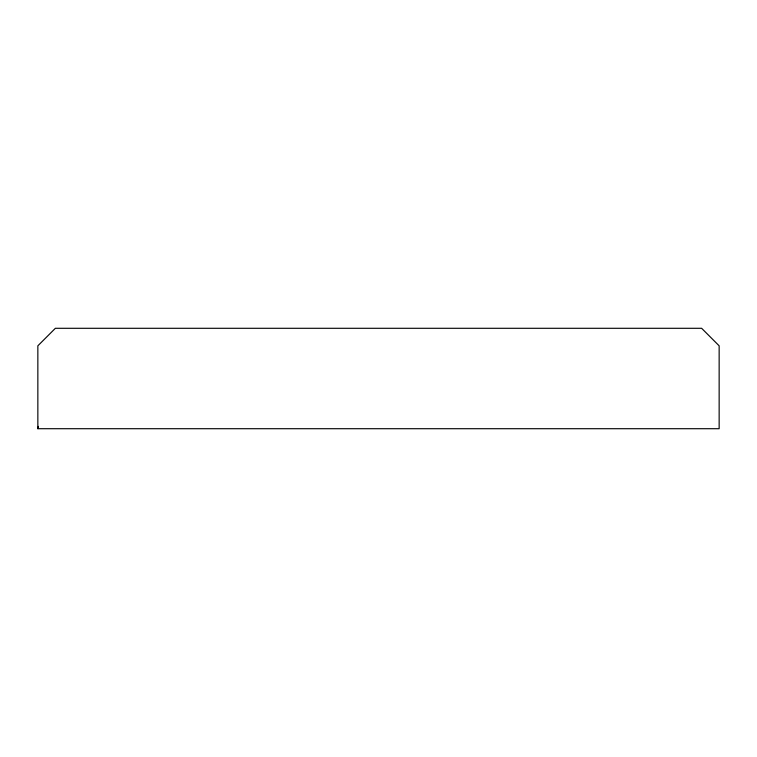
<?xml version="1.0" encoding="UTF-8"?>
<svg xmlns="http://www.w3.org/2000/svg" width="757" height="757" viewBox="0 0 757 757"><rect width="100%" height="100%" fill="white"/><g stroke="black" fill="none" stroke-linecap="round" stroke-linejoin="round"><path stroke-width="1.14" d="M37.85 428.708L37.85 345.817L55.365 328.292L701.635 328.292L719.15 345.817L719.15 428.708L37.85 428.708L38.352 426.399"/></g></svg>
